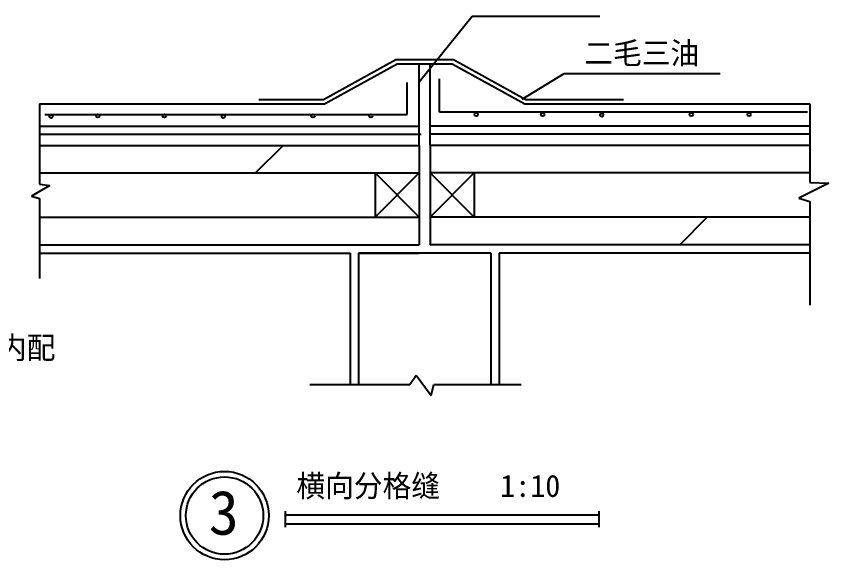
# Model space of a CAD drawing. Header units: metres. Extents: x 343608 to 349087, y 40929 to 44541.
# Drawn here: x 347590 to 349061, y 41994 to 42978 of the extents above; entities that cross this region are included whole.
import ezdxf

# ---------------------------------------------------------------- set-up
doc = ezdxf.new("R2010")
doc.units = ezdxf.units.M
doc.layers.add('加粗', color=6, linetype='Continuous')
pattern_1 = [(45, (0, 0), (-224.5064, 224.5064), [])]

msp = doc.modelspace()

# ---------------------------------------------------------------- hatches: boundary and pattern name
h = msp.add_hatch()
h.set_pattern_fill('AN33C', scale=100)
h.set_pattern_definition(pattern_1)
h.paths.add_polyline_path([(348540.16, 42800.49, -1), (348546.44, 42800.49, -1)])
h.paths.add_polyline_path([(348653.17, 42799.44, -1), (348646.9, 42799.44, -1)])
h.paths.add_polyline_path([(348419.82, 42800.49, -1), (348426.1, 42800.49, -1)])
h.paths.add_polyline_path([(348815.37, 42800.49, -1), (348809.1, 42800.49, -1)])
h.paths.add_polyline_path([(348920.02, 42800.49, -1), (348913.74, 42800.49, -1)])
h = msp.add_hatch()
h.set_pattern_fill('AN33C', scale=100)
h.set_pattern_definition(pattern_1)
h.paths.add_polyline_path([(348124.13, 42790.72, -0.34), (348127.92, 42790.72), (348228.78, 42790.72, -0.62), (348233.81, 42788.22, -1), (348227.53, 42788.22, -0.24), (348228.78, 42790.72), (348127.92, 42790.72, -0.24), (348129.16, 42788.22, -1), (348122.89, 42788.22, -0.24), (348124.13, 42790.72), (347858.98, 42790.72, -0.24), (347860.23, 42788.22, -1), (347853.95, 42788.22, -0.24), (347855.2, 42790.72), (347738.64, 42790.72, -0.24), (347739.89, 42788.22, -1), (347733.61, 42788.22, -0.62), (347738.64, 42790.72), (347855.2, 42790.72, -0.34), (347858.98, 42790.72)])
h.paths.add_polyline_path([(347966.96, 42787.17, -1), (347960.69, 42787.17, -1)])
h.paths.add_polyline_path([(347655.13, 42787.17, -1), (347648.85, 42787.17, -1)])
h = msp.add_hatch()
h.set_pattern_fill('AN31C', scale=200)
h.set_pattern_definition([(45, (0, 0), (-449.0128, 449.0128), [])])
h.paths.add_polyline_path([(348319.86, 42694.52), (348319.86, 42744.52), (347632.43, 42744.52), (347632.43, 42694.52)])
h.paths.add_polyline_path([(349026.87, 42564.52), (349026.87, 42614.52), (348339.43, 42614.52), (348339.43, 42564.52)])

# ---------------------------------------------------------------- linework, layer by layer
for p, q in [((348319.8, 42859.55), (348415.75, 42978.36)), ((348415.75, 42978.36), (348646.93, 42978.36)), ((348319.86, 42744.52), (348319.86, 42891.94)), ((348339.43, 42744.52), (348339.43, 42891.94)), ((348506, 42828.05), (348582.17, 42874.79)), ((348582.17, 42874.79), (348864.44, 42874.79)), ((347632.43, 42819.52), (347632.43, 42674.52)), ((349026.87, 42819.52), (349026.87, 42677.03)), ((347632.43, 42779.52), (348319.86, 42779.52)), ((349026.87, 42779.52), (348339.43, 42779.52)), ((347632.43, 42764.52), (348323.56, 42764.52)), ((349026.87, 42764.52), (348339.43, 42764.52)), ((348319.86, 42694.52), (348239.86, 42614.52)), ((348239.86, 42694.52), (348319.86, 42614.52)), ((348239.86, 42694.52), (348239.86, 42614.52)), ((348319.86, 42694.52), (348319.86, 42614.52)), ((348339.43, 42694.52), (348339.43, 42614.52)), ((348419.43, 42694.52), (348339.43, 42614.52)), ((348339.43, 42694.52), (348419.43, 42614.52)), ((348419.43, 42694.52), (348419.43, 42614.52)), ((347651.11, 42671.69), (347618.03, 42652.8)), ((347632.43, 42674.52), (347651.11, 42671.69)), ((349061.06, 42675.86), (349007.17, 42648.93)), ((349026.87, 42677.03), (349061.06, 42675.86)), ((347618.03, 42652.8), (347632.43, 42648.45)), ((347632.43, 42648.45), (347632.43, 42503.23)), ((349007.17, 42648.93), (349026.87, 42642.78)), ((349026.87, 42642.78), (349026.87, 42454.89)), ((347632.43, 42549.52), (348194.65, 42549.52)), ((348194.65, 42549.52), (348194.65, 42311.3)), ((348464.65, 42549.52), (348464.65, 42311.3)), ((349026.87, 42549.52), (348464.65, 42549.52)), ((348302.86, 42311.3), (348314.25, 42328.37)), ((348314.25, 42328.37), (348341.4, 42291.74)), ((348121.79, 42311.3), (348302.86, 42311.3)), ((348341.4, 42291.74), (348346.45, 42311.3)), ((348346.45, 42311.3), (348504.39, 42311.3)), ((348077.59, 42053.4), (348077.59, 42082.14)), ((348645.67, 42053.4), (348645.67, 42082.14)), ((348077.59, 42075.31), (348645.67, 42075.31)), ((348077.59, 42058.97), (348645.67, 42058.97))]:
    msp.add_line(p, q)
for points in [[(348029.44, 42827.52), (348146.23, 42827.52), (348277.59, 42899.94), (348381.7, 42899.94), (348513.06, 42827.52), (348689.63, 42827.52)], [(347632.43, 42819.52), (348148.29, 42819.52), (348279.65, 42891.94), (348379.65, 42891.94), (348511, 42819.52), (349026.87, 42819.52)]]:
    msp.add_lwpolyline(points)
for centre, radius in [((347653.38, 42796.94), 3.14), ((347738.14, 42797.99), 3.14), ((347858.49, 42797.99), 3.14), ((347965.22, 42796.94), 3.14), ((348127.42, 42797.99), 3.14), ((348232.06, 42797.99), 3.14), ((348422.96, 42800.49), 3.14), ((348543.3, 42800.49), 3.14), ((348650.04, 42799.44), 3.14), ((348812.24, 42800.49), 3.14), ((348916.88, 42800.49), 3.14), ((347967.44, 42074.15), 80), ((347967.44, 42074.15), 70)]:
    msp.add_circle(centre, radius)
at = {"layer": '加粗'}
for p, q in [((348297.8, 42800.49), (348297.8, 42858.68)), ((348356.4, 42804.81), (348356.4, 42865.15)), ((347642.22, 42800.49), (348297.8, 42800.49)), ((349022.76, 42804.81), (348356.4, 42804.81)), ((347632.43, 42744.52), (348319.86, 42744.52)), ((348319.86, 42744.52), (348319.86, 42694.52)), ((348339.43, 42744.52), (348339.43, 42694.52)), ((349026.87, 42744.52), (348339.43, 42744.52)), ((347632.43, 42694.52), (348319.86, 42694.52)), ((349026.87, 42694.52), (348339.43, 42694.52)), ((347632.43, 42614.52), (348319.86, 42614.52)), ((348319.86, 42614.52), (348319.86, 42564.52)), ((348339.43, 42614.52), (348339.43, 42564.52)), ((349026.87, 42614.52), (348339.43, 42614.52)), ((347632.43, 42564.52), (348319.86, 42564.52)), ((349026.87, 42564.52), (348339.43, 42564.52)), ((348449.65, 42549.52), (348209.65, 42549.52)), ((348209.65, 42549.52), (348319.86, 42549.52)), ((348209.65, 42549.52), (348209.65, 42311.3)), ((348449.65, 42549.52), (348449.65, 42311.3))]:
    msp.add_line(p, q, dxfattribs=at)

# ---------------------------------------------------------------- texts
for s, height, p in [('二毛三油', 40, (348618.48, 42891.57)), ('               厚密实性细石混凝土防水层，内配        ', 40, (346473.19, 42358.14)), ('横向分格缝    1:10', 40, (348097.51, 42107.96)), ('3', 80, (347938.83, 42039.52))]:
    msp.add_text(s, height=height).set_placement(p)

doc.saveas('drawing.dxf')
